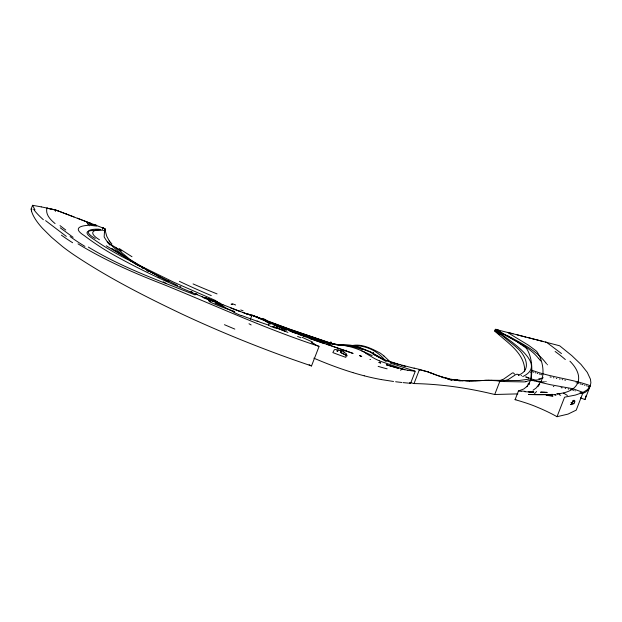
<?xml version="1.0" encoding="UTF-8"?>
<svg xmlns="http://www.w3.org/2000/svg" width="622" height="622" viewBox="0 0 622 622"><rect width="100%" height="100%" fill="white"/><g stroke="black" fill="none" stroke-linecap="round" stroke-linejoin="round"><path stroke-width="0.93" d="M103.726 228.118L103.633 227.955A4.704 4.579 -1.3 0 0 102.871 227.753L102.622 228.328M524.727 370.409C524.408 352.379 506.339 342.131 494.762 330.966L495.392 329.333L513.002 333.827M91.294 223.492L91.014 224.138M530.869 379.156L531.336 371.474L532.308 371.746M46.953 208.036C45.204 214.458 50.561 219.846 55.078 223.578M524.641 370.984L524.525 371.559M531.126 379.062C532.502 368.916 532.191 357.533 526.671 348.693A44.395 7.277 20.2 0 0 525.512 347.574L517.527 342.092M531.157 378.938L535.705 380.112L540.339 379.575M585.986 395.864L585.605 397.528M104.48 232.2L104.869 228.764M104.449 232.317L104.154 236.943L106.704 241.041L117.815 251.125L130.636 260.859M585.512 397.855L584.937 399.581L580.419 397.816M570.405 404.339C572.652 405.427 575.607 402.426 574.705 400.576A19.445 4.3 -63.9 0 0 573.476 400.412M574.697 401.905L572.434 400.825M31.473 210.842L31.1 209.101L32.577 205.299L41.215 206.877M55.389 211.41L55.514 209.956M102.249 229.347L102.871 227.753M104.69 230.77L105.204 228.857L90.042 223.018M215.064 302.432L215.764 300.62L173.686 282.194L131.125 261.326M250.347 319.374L251.996 315.136L289.502 329.092L330.99 343.336L336.751 344.689L350.614 345.342L356.375 346.594L369.865 351.928L386.169 361.522M268.58 325.283L269.272 323.502L265.936 321.418M31.434 210.827A250.098 52.427 21.2 0 0 42.607 228.429L51.595 237.355L62.402 246.468A170.591 35.757 21.2 0 0 73.777 254.756C108.072 277.723 144.996 296.461 182.207 314.172A270.259 56.649 21.2 0 0 292.768 359.469L311.505 365.954L319.109 346.361C265.796 329.015 214.94 305.34 163.065 284.301C133.761 272.972 104.861 260.284 78.022 243.855M340.358 350.536L340.949 350.746L340.312 352.371L347.177 355.893M346.851 355.52L341.019 352.526L342.022 350.715M409.432 383.206L410.606 383.308L415.286 371.241L390.165 363.015M409.976 382.53L414.011 383.564L419.5 369.414L428.457 372.034M414.011 383.564C441.255 384.093 468.28 388.027 494.723 394.503L499.777 381.465L523.856 381.908A162.179 73.45 -82.3 0 0 525.932 381.721M536.257 339.666L559.683 345.801L571.851 355.66L581.034 364.461L587.285 372.376L590.449 379.195L590.892 382.825L590.099 386.215L587.487 389.621L583.086 392.404L576.213 410.131L567.995 414.112L557.017 416.701A47.637 9.983 21.2 0 0 550.105 413.031L549.024 412.495A46.611 9.773 21.2 0 0 547.352 411.686A48.905 10.255 21.2 0 0 540.922 408.74L535.184 406.322A32.383 6.788 21.2 0 0 529.431 404.144L528.148 403.701A37.538 7.868 21.2 0 0 525.885 402.932L521.057 401.408A64.89 13.598 21.2 0 0 519.067 400.817L515.078 399.674L518.445 390.989L523.74 389.007L526.904 386.495M530.838 372.702L531.802 370.207C550.773 377.336 571.268 378.852 590.317 385.71L584.937 399.581M528.622 384.754L529.011 383.828M557.017 416.701L564.589 397.178L575.381 395.071L583.086 392.404L574.052 389.154A63.553 61.251 60.4 0 0 571.929 388.556L550.276 384.676L537.672 381.683M571.12 404.689L573.196 401.05M529.167 383.471L529.509 382.724M531.118 379.692L531.297 379.187L527.433 385.772M538.403 385.173L538.745 384.699M539.632 383.502L536.102 388.05L533.054 390.188M518.523 375.175C532.556 369.647 525.225 354.618 516.82 347.721A113.313 18.917 21.9 0 0 515.56 346.54L495.159 329.94A3.748 3.188 -48.6 0 0 495.866 329.948L495.936 329.839M556.892 393.866C579.136 392.272 585.838 377.08 569.939 361.195M522.705 376.613C550.05 363.784 505.266 338.337 495.687 329.862M540.697 382.359C545.09 373.628 542.843 360.309 537.089 351.904A56.921 9.454 20.3 0 0 535.946 350.746L528.568 345.264L513.407 336.059A74.671 12.611 20.1 0 1 507.754 332.381L525.831 337.101M529.454 391.611L528.692 391.922M515.91 399.433L515.078 399.674M499.202 380.928L503.602 379.132L512.349 372.99A20.705 5.295 -61 0 1 513.523 373.021L514.581 374.125M545.727 381.566L546.124 381.473M88.161 225.335C78.38 225.91 73.699 229.052 84.382 235.691C93.043 242.277 102.14 248.279 111.556 253.729C140.805 270.313 171.47 284.277 202.617 296.912M496.426 329.753L497.064 329.652M100.71 229.611C89.537 230.039 90.968 234.649 99.434 239.758M353.039 345.412C362.517 343.888 371.762 348.701 379.949 352.954A42.187 36.247 -29.5 0 1 383.961 356.056M503.664 380.991L508.026 379.692L515.926 374.475A23.138 6.321 -60.4 0 1 517.729 374.335L518.989 375.299M544.483 381.815C538.201 382.732 532.308 378.635 525.94 381.651M496.815 329.777L497.079 329.746A3.39 2.877 -48.6 0 1 497.81 329.769L499.676 331.028M103.042 230.187C92.779 230.404 77.594 229.347 94.871 240.045C105.522 247.579 116.866 254.103 128.505 259.98M338.407 349.945L335.118 349.502A2.138 2.076 14.6 0 0 334.278 349.813L332.856 352.588A79.328 16.654 21.2 0 0 339.161 354.968L339.698 355.162A78.201 16.421 21.2 0 0 345.272 357.145L345.816 357.331L346.703 354.719A2.542 2.449 -16.8 0 0 346.485 354.027A2.309 2.224 -15.1 0 0 346.298 353.731L344.005 352.246M341.595 352.48L341.035 352.526M99.263 229.215C88.534 228.818 82.905 231.415 95.213 238.514M517.862 393.882L494.723 394.503M481.599 380.493L481.988 380.477M480.783 380.633L481.56 380.586M479.694 380.594L477.828 380.781M480.06 380.578L478.924 380.726M482.345 380.547L483.162 380.415M479.655 380.687L480.433 380.555M482.384 380.454L480.028 380.672M482.734 380.532L485.696 380.306M478.598 380.648L475.55 380.874M483.519 380.485L486.404 380.275M477.502 380.703L471.725 380.959M486.015 380.384L486.692 380.267M475.107 380.796L469.703 380.959M486.661 380.369L488.425 380.236M486.948 380.353L490.68 380.236A62.589 52.295 -77.7 0 1 491.878 380.221M355.932 345.715C367.073 345.933 377.787 351.376 384.808 359.998M488.674 380.322L495.236 380.672M471.282 380.866L469.252 380.952M469.626 380.858L466.492 380.882M540.673 392.163L541.373 392.171M540.635 392.257L541.606 392.179M533.925 392.085L533.349 392.171M468.91 380.944L467.449 380.913M533.202 392.07L532.805 392.155M532.984 392.163L533.381 392.078M541.568 392.272L542.563 392.194M533.163 392.163L533.567 392.078M532.844 392.062L532.308 392.148M541.801 392.272L543.62 392.225M532.665 392.062L531.67 392.132M532.028 392.047L524.812 391.72M542.664 392.295L544.421 392.249M531.39 392.031L530.76 392.015M543.853 392.327L544.685 392.257M209.171 299.166L207.694 299.485L203.277 297.658M491.87 380.275L518.74 380.555L531.258 378.821M467.005 380.804L465.536 380.843M544.647 392.358L546.373 392.334M544.911 392.365L546.824 392.358M529.921 391.977L528.894 391.93M466.049 380.765L464.999 380.718M546.559 392.443L547.267 392.389M464.688 380.703L463.693 380.734M464.206 380.672L462.263 380.633M463.25 380.61L460.855 380.516M31.1 209.101L31.994 209.171M461.827 380.501L460.482 380.477M408.654 383.144L403.118 382.616M209.249 299.089L209.801 299.283L208.798 299.081M414.734 371.186L407.775 370.3M460.513 380.384L457.87 380.205M460.14 380.345L457.699 380.182M401.804 382.476L395.615 381.752M521.446 391.37L518.445 390.989M457.73 380.089L456.657 380.05M457.559 380.065L456.486 380.026M460.187 380.928L458.336 380.687M462.348 380.952L459.689 380.594M456.525 379.933L454.138 379.7M393.539 381.48L381.348 379.575M456.128 379.879L453.757 379.638M341.291 345.35L330.445 343.927A51.198 50.763 -37.4 0 1 328.159 343.492L314.196 339.184L274.356 324.902L277.707 326.363M455.514 380.306L453.601 380.026M208.883 298.995L205.33 297.604M457.885 380.337L455.141 379.91M561.098 387.685L562.148 387.848M453.376 379.575L453.788 379.544M450.701 379.568L451.673 379.723M407.698 370.292L400.941 368.916M553.355 386.526L553.837 386.604M454.223 379.762L447.607 378.588M380.866 379.49L380.672 379.451A103.858 21.77 21.2 0 1 374.716 378.277L372.788 377.865A83.053 17.408 21.2 0 1 364.243 375.82M565.188 388.369L565.686 388.47M445.679 378.215L446.643 378.401M442.74 377.624L443.727 377.826M449.1 378.705L447.436 378.448M559.489 379.039L560.025 379.148M562.156 379.599L562.685 379.708M564.815 380.159L565.421 380.291M448.446 378.565L445.896 378.09M41.27 206.893L47.404 208.137M556.293 378.355L556.83 378.471M55.793 210.018L56.439 210.236M55.685 210.096L55.241 209.894M54.961 209.832L55.436 210.042M55.156 209.979L54.456 209.723M54.884 209.917L54.13 209.645M568.251 388.991L568.788 389.108M53.803 209.575L54.254 209.777M53.927 209.707L52.987 209.396M52.66 209.319L53.274 209.56M52.162 209.21L52.948 209.49M52.458 209.381L50.926 208.93M553.386 377.717L553.953 377.842M51.657 209.101L52.061 209.186M47.031 208.16L48.221 208.323M47.474 208.261L51.408 209.147M48.423 208.471L50.709 208.984M447.156 378.285L445.756 378.052M551.146 377.204L550.035 376.94M422.556 370.494L428.309 371.979M421.032 370.137L421.794 370.315M419.5 369.414L414.089 368.084M400.786 368.877L404.836 369.67L379.661 361.001M400.498 368.706L400.016 368.589M570.592 389.535L571.027 389.644M445.36 377.849L444.963 377.857M445.235 377.826L444.606 377.764M528.164 337.59L543.566 341.649M517.061 334.76L535.037 339.457M545.37 342.007L546.59 342.325L561.472 353.56M496.434 331.394L494.762 330.966L496.9 332.615A67.759 14.205 21.2 0 0 499.839 334.636M576.05 382.755L576.547 382.88M444.878 377.733L443.572 377.492M398.679 368.247L395.04 367.377M398.64 368.341L395.623 367.54M444.528 377.64L442.258 377.119M577.993 383.269L578.476 383.401M394.931 363.069L384.474 359.858L373.13 354.338M398.889 364.414L400.14 364.756M443.338 377.321L441.985 377.033M395.079 367.283L393.874 367.05M556.947 393.882L557.436 394.13M396.37 363.707L397.629 364.064M537.237 381.566L536.358 381.309M394.496 367.12L390.919 366.187M579.937 383.805L580.932 384.093M395.11 363.349L392.575 362.618M393.423 366.817L390.422 366.039M541.7 374.763L540.712 374.475M534.593 380.796L535.037 380.928M442.024 376.94L440.928 376.714M389.955 365.798L388.913 365.588M389.924 365.892L390.46 365.946M581.974 384.404L582.954 384.699M441.76 376.862L436.263 375.12M391.308 362.237L388.766 361.46M389.621 365.697L387.903 365.277M410.606 383.308L409.525 382.981M388.952 365.495L387.56 365.176M353.172 372.695L355.154 373.293A76.016 15.931 21.2 0 0 364.204 375.805M532.836 380.267L533.279 380.4M352.861 372.601L352.899 372.617A77.594 16.265 21.2 0 1 346.298 370.525L345.498 370.261A78.426 16.436 21.2 0 1 327.693 363.847L323.207 362.066A95.182 19.951 21.2 0 1 315.292 358.777L313.869 358.171M387.934 365.184L386.923 364.974M539.181 374.001L539.702 374.164M387.195 364.951L386.332 364.795L386.806 364.834M584.431 385.158L584.929 385.313M248.613 314.273L251.257 315.105M248.575 314.374L246.841 313.822M251.451 315.268L254.235 316.062M209.21 299.182L213.463 301.071M440.703 376.535L436.24 375.004M380.68 362.906L378.782 362.408M380.641 362.999L379.249 362.556M525.434 376.924L529.019 378.075M252.408 315.471L246.88 313.729M537.221 373.387L537.711 373.542M521.096 375.54L521.633 375.711M252.369 315.564L253.037 315.673M527.495 377.476L526.469 377.15L528.957 377.951M586.414 385.788L586.911 385.943M574.891 390.756L575.334 390.904M324.63 343.546L319.716 342.03M326.636 344.3L344.705 350.443M253.24 315.844L254.476 316.147M587.899 386.27L588.878 386.589M321.543 342.644L330.189 345.365M535.247 372.741L535.744 372.905M329.279 343.702L330.577 344.129M321.216 342.427L317.523 341.284M589.361 386.752C589.648 389.356 584.385 394.262 581.36 393.096M330.64 345.513L331.814 345.91M533.279 372.073L533.769 372.244M251.996 315.136L255.362 316.45M319.024 341.688L314.786 340.32M259.133 321.901L269.342 325.376M254.732 316.341L256.878 316.995M332.28 346.174L340.11 348.919M257.321 321.279L246.81 317.492A39.551 6.842 21.2 0 1 241.74 315.533M210.104 300.278L209.42 300.037M209.622 300.216L210.049 300.255M209.956 300.333L211.286 300.698M352.969 353.327L347.449 351.516M350.971 352.744L352.931 353.42M350.427 352.441L345.365 350.785M386.231 360.604L387.498 361.048M347.488 351.422L340.996 349.237M317.01 340.996L309.764 338.492M274.03 325.189L326.519 342.473L336.704 344.619L351.702 346.221L362.75 349.618M359.765 355.683L361.716 356.375M359.469 355.582L360.706 356.126M210.345 300.465L212.685 301.351M255.619 316.645L257.391 317.181M270.694 324.008L269.272 323.502M360.947 356.212L361.677 356.468M369.95 359.438L370.518 359.532M314.281 340.032L309.282 338.321M240.621 311.676L239.136 311.132M243.132 312.469L249.974 315.004M303.653 336.23L309.321 338.22M435.866 374.864L434.996 374.646M428.418 372.127L428.9 372.197M239.066 311.109L230.863 308.007M299.089 334.535L303.684 336.137M275.717 327.67L277.964 328.509M428.566 372.181L429.654 372.594M257.049 317.166L257.539 317.243M295.45 333.174L299.128 334.434M340.949 350.746L341.354 350.901M277.109 328.082L272.553 326.402L285.179 331.199L283.352 330.476M55.887 210.135L57.939 210.804M435.447 374.708L434.374 374.413M295.489 333.081L289.844 330.951M294.976 332.995L289.813 331.044M56.905 210.524L58.919 211.177M57.908 210.897L60.35 211.713M59.362 211.449L61.757 212.25M60.785 211.985L63.599 212.949M90.796 223.407L88.495 222.427M250.161 315.3L251.42 315.782M208.883 299.851L208.432 299.672M208.852 299.944L208.005 299.462M559.341 394.768L560.717 395.32M62.184 212.522L66.22 213.945M86.365 221.619L89.778 223.026M64.221 213.292L68.832 214.94M83.006 220.343L87.889 222.311M66.181 214.038L74.049 216.93M86.155 221.65L69.446 215.282M434.825 374.475L434.094 374.304M429.009 372.345L429.444 372.516M223.111 304.967L215.344 301.981M247.657 314.351L215.748 301.927M77.346 218.182L82.259 220.056M429.483 372.415L433.791 374.079M434.413 374.312L433.822 374.195M257.43 317.306L258.853 317.873M257.5 317.337L260.719 318.682M278.85 328.851L280.639 329.536M527.961 383.992L528.995 384.388M527.269 385.772L527.728 385.951M433.612 374.117L434.063 374.18M429.724 372.617L431.186 373.177M284.262 328.921L284.705 328.991M580.085 392.599L580.513 392.77M431.217 373.083L433.161 373.838M284.293 328.828L280.639 327.413M283.438 328.61L280.234 327.25M280.195 327.351L278.127 326.418M279.799 327.188L276.222 325.656M284.2 330.92L287.932 332.405M209.163 299.563L201.855 296.624M205.493 298.093L206.714 298.583M195.129 294.921C158.874 280.576 121.803 267.437 88.332 247.082M275.803 325.601L254.421 316.271M219.022 303.357L218.61 303.186M218.983 303.45L213.921 301.281M384.979 360.13L370.603 351.858L358.925 347.185L352.052 345.365L338.508 344.751L331.347 343.313L289.844 329.341L262.111 319.218M206.209 298.024L207.398 298.513M195.844 294.136L197.042 294.634M212.833 301.305L213.579 301.732M215.002 303.116L224.006 306.879M259.265 317.928L261.248 318.923M297.557 336.385L300.784 337.777M191.109 292.122L192.284 292.628M195.666 293.537L196.832 294.043M191.055 291.508L192.206 292.021M260.89 318.643L261.979 319.273M346.104 350.248L346.687 350.528M179.828 286.4L180.924 286.905M234.735 312.469L234.323 312.275M177.62 285.506L157.008 275.375L138.9 265.392M261.419 318.892L262.562 319.56M234.043 312.143L221.199 305.495M311.288 342.535L314.265 343.958M571.229 402.364L574.005 403.694M571.097 402.558L571.812 402.901M216.394 302.922L217.265 303.357M168.282 280.88L169.285 281.369M216.487 302.968L217.156 303.303M168.235 281.424L139.351 265.827L111.906 248.458M160.647 277.07L157.988 275.709M158.128 276.658L159.038 277.117M130.457 260.976L129.143 260.307M343.795 351.998L344.184 352.2M157.133 275.266L155.453 274.388M165.157 282.862L166.128 283.368M163.236 281.859L164.192 282.357M153.035 273.112L153.828 273.532M150.742 271.884L151.496 272.288M149.272 271.083L150.003 271.48M148.269 271.425L146.808 270.624M147.173 269.932L147.857 270.313M506.899 335.289C520.777 343.033 535.915 349.867 545.805 362.836M502.731 333.789C515.304 341.058 529.384 346.921 538.691 358.552M146.497 269.559L129.944 259.413L115.358 247.331M365.487 353.125L374.421 358.451A60.863 58.32 -53 0 0 379.692 360.931M142.127 267.973L142.757 268.331M138.636 265.407L106.3 245.807M516.905 341.525L504.597 334.317M139.165 266.232L139.732 266.566M137.019 264.933L137.54 265.252M136.016 264.319L136.513 264.622M135.526 264.016L134.119 263.129M133.66 262.842L131.055 261.139M66.321 236.383L45.608 220.639M104.605 228.585L106.797 236.376L109.34 241.002M73.101 237.324L60.264 227.831M495.392 329.333L497.608 330.795A67.891 11.282 20.1 0 0 502.747 333.796M390.616 362.261L383.999 356.017M111.89 243.933L110.203 242.075M539.033 358.948L539.717 359.749M546.139 363.232L546.474 363.629M540.044 360.138L540.697 360.923M547.111 364.422L547.43 364.811M34.918 209.824L32.577 205.299M96.091 224.977A74.904 9.151 17.8 0 1 87.554 223.904M208.673 298.785A17.144 2.815 46.1 0 1 208.712 298.576M212.125 300.589A15.705 1.718 35.2 0 1 211.091 299.633M220.592 303.388A19.741 1.431 21.2 0 1 216.969 301.872M222.077 305.075A26.816 3.483 19.4 0 1 218.617 303.707M217.047 293.895A192.742 37.538 18.8 0 1 193.061 283.912M131.988 256.731A146.559 11.95 28.8 0 1 119.175 248.505M503.206 333.998A69.174 10.986 21.2 0 1 495.975 329.248M543.216 377.741A183 30.291 24 0 1 542.571 377.966M541.894 378.168A183 30.291 24 0 1 538.776 378.798M243.124 310.837A55.412 10.994 26.7 0 1 240.714 309.966M452.233 380.019A115.925 34.49 -11.9 0 1 447.964 379.187M420.215 370.168A187.797 39.031 20.9 0 1 419.003 369.872M405.451 366.42A187.797 39.031 20.9 0 1 401.703 365.402M86.839 222.559A87.127 12.782 23.7 0 1 89.327 225.817M249.01 323.759A57.457 0.816 29.2 0 1 251.148 324.948M211.604 300.255A64.385 4.401 33.6 0 1 213.704 301.04A64.385 4.401 33.6 0 0 211.566 300.348M232.581 304.43A139.064 3.475 11.8 0 1 231.244 304.104M208.619 299.555A71.071 2.636 8.4 0 1 209.085 299.532M207.981 299.314A47.078 1.843 4.9 0 1 208.759 299.19M224.449 324.707A262.181 16.771 23.5 0 1 234.821 329.108M84.942 246.398A152.102 26.839 20.8 0 1 70.084 236.554M65.761 230.016A206.271 24.25 25.8 0 1 60.031 225.607M555.127 351.484A194.841 26.435 22.6 0 1 565.336 359.563M530.659 392.257A34.692 13.132 -1.6 0 1 529.812 392.225M552.663 394.379A35.633 3.281 0.6 0 1 528.482 394.418M546.271 395.39A42.755 25.346 -7.6 0 1 552.872 395.973M553.899 394.535A32.593 23.667 -14.2 0 1 555.951 394.939M536.522 391.487A214.248 43.073 19.8 0 1 534.508 393.57M537.812 386.767A44.426 1.641 -59.7 0 1 539.74 384.046M286.688 330.298A107.349 7.075 19 0 1 281.292 328.229M337.031 350.894A75.052 0.435 19.2 0 1 337.87 351.189A75.052 0.435 19.2 0 0 336.992 350.987M400.856 370.448A74.484 6.057 17.7 0 1 400.692 370.432M387.125 368.823A83.496 17.61 26.5 0 1 378.153 366.35M331.643 342.411A103.47 0.809 18 0 1 330.679 342.1M341.338 345.062A69.835 63.677 -7.3 0 1 365.697 352.791M277.101 327.841A59.121 7.542 21 0 1 283.531 330.313M572.738 390.103A63.553 61.251 60.4 0 1 573.585 390.352M505.702 335.048A68.886 10.753 21 0 1 498.447 330.71M495.236 380.61A75.099 62.806 -82.1 0 1 499.816 381.255M110.055 242.02A87.64 14.967 24.2 0 1 109.215 240.947M109.985 245.099A148.572 23.271 26.3 0 1 107.248 241.935M211.278 295.606A185.154 35.197 19.9 0 1 179.393 281.338M121.585 251.016A148.946 15.107 25.9 0 1 110.047 244.011M96.768 226.043A69.734 8.405 18.1 0 1 89.972 225.242M414.4 368.31A190.153 30.766 18.9 0 1 395.157 363.271M361.903 351.041A117.698 94.427 2.2 0 1 372.158 355.621M208.595 300.387A23.247 4.183 45.6 0 1 210.531 301.289M234.681 311.474A27.834 3.553 19.5 0 1 209.101 301.522M235.621 304.99A47.023 4.782 23.2 0 1 232.418 303.738M262.779 318.394A68.576 50.732 80.2 0 1 266.255 320.159M452.194 380.112A115.925 34.49 -11.9 0 1 447.926 379.28M528.747 384.287A2.193 0.832 -63.8 0 1 529.656 383.004M373.34 352.324A1.843 1.641 -44 0 1 373.519 352.767M331.604 342.512A103.47 0.809 18 0 1 330.64 342.201M341.564 350.583A2.472 2.161 88.4 0 1 341.766 350.365M341.47 350.652A25.129 21.972 10.9 0 1 343.935 351.772M338.368 350.093A23.737 20.689 11.3 0 1 340.312 350.676M105.328 229.261A48.508 7.34 22.9 0 1 103.687 230.49M212.195 300.185A16.009 1.314 17.9 0 1 217.467 301.561M313.954 344.013A102.801 25.494 19.6 0 1 318.775 346.392M72.618 242.728A170.848 30.159 19.9 0 1 61.438 235.178M43.353 219.706A251.202 30.276 25.2 0 1 33.635 209.256M309.111 364.733A102.918 21.576 21.2 0 1 311.505 365.954M301.997 337.279A106.642 26.901 19.5 0 1 312.812 342.224M290.497 330.632A96.076 19.888 20.3 0 1 301.46 335.235M280.685 329.442A66.437 8.529 21 0 1 284.285 330.842M270.002 326.153A49.045 6.134 21 0 1 275.39 328.097M258.838 321.574A88.231 11.421 20.8 0 1 257.057 320.968M241.507 315.743A28.488 4.89 21.2 0 1 234.051 312.493M213.128 300.737A60.902 3.475 32.2 0 1 215.888 301.95M232.542 304.523A139.064 3.475 11.8 0 1 231.213 304.197M208.58 299.648A71.071 2.636 8.4 0 1 209.054 299.625M527.386 386.013A35.298 5.318 -75.5 0 1 526.857 386.705M563.532 393.19A41.907 26.357 -4.1 0 1 567.419 395.506M525.162 391.37A57.675 18.061 -0.3 0 1 521.858 391.028M552.624 394.472A35.633 3.281 0.6 0 1 528.443 394.519M546.233 395.483A42.755 25.346 -7.6 0 1 552.834 396.066M553.86 394.628A32.593 23.667 -14.2 0 1 555.913 395.032M557.747 393.64A32.842 25.028 -17.1 0 1 559.676 394.325"/></g></svg>
